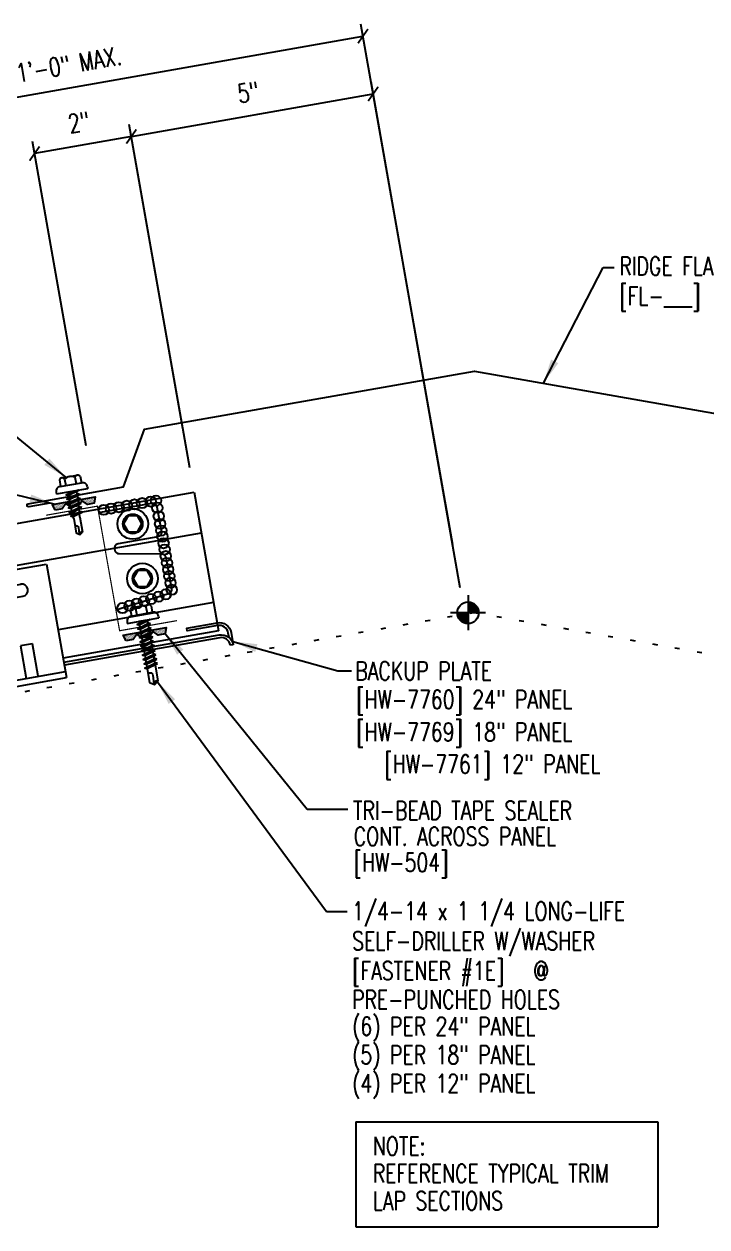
# Model space of a CAD drawing. Extents: x 0.8 to 43.1, y 10.7 to 36.2.
# Drawn here: x 13.99 to 27.89, y 10.69 to 35.18 of the extents above; entities that cross this region are included whole.
import ezdxf
from ezdxf.enums import TextEntityAlignment as Align

# ---------------------------------------------------------------- set-up
doc = ezdxf.new("R2010")
doc.units = 0
doc.header["$LTSCALE"] = 4
doc.header["$MEASUREMENT"] = 0
doc.linetypes.add('ACAD_ISO07W100', pattern=[3, 0, -3])
doc.layers.get('0').update_dxf_attribs({"linetype": 'CONTINUOUS'})
doc.layers.get('DEFPOINTS').update_dxf_attribs({"linetype": 'CONTINUOUS'})
for name, color, linetype in [('CLIP', 5, 'CONTINUOUS'), ('CLO', 3, 'CONTINUOUS'), ('DIM', 2, 'CONTINUOUS'), ('ELEV-MK', 3, 'CONTINUOUS'), ('FASTENER', 9, 'CONTINUOUS'), ('PANEL', 11, 'CONTINUOUS'), ('STLA', 10, 'CONTINUOUS'), ('TAPE', 8, 'CONTINUOUS'), ('TEXT', 2, 'CONTINUOUS'), ('TRIM', 6, 'CONTINUOUS')]:
    doc.layers.add(name, color=color, linetype=linetype)
doc.styles.add('TEXT1', font='ROMANS.shx', dxfattribs={"width": 0.75, "height": 0.375})
doc.dimstyles.new('DETAIL', dxfattribs={"dimscale": 4, "dimtxt": 0.09375, "dimasz": 0.0625, "dimexe": 0.0625, "dimexo": 0.125, "dimgap": 0.0625, "dimtad": 1, "dimdec": 4, "dimzin": 3, "dimdsep": 46, "dimlunit": 4, "dimtxsty": 'TEXT1', "dimblk": 'ARCHTICK', "dimcen": 0.0625, "dimclrd": 7, "dimclre": 7, "dimclrt": 2, "dimadec": 0, "dimazin": 0, "dimtfac": 0.59375, "dimtdec": 4, "dimtmove": 0, "dimatfit": 3, "dimfxl": 0, "dimfrac": 2, "dimtolj": 1, "dimtzin": 3, "dimarcsym": 0})
doc.dimstyles.new('DETAIL$7', dxfattribs={"dimscale": 4, "dimtxt": 0.09375, "dimasz": 0.125, "dimexe": 0.0625, "dimexo": 0.125, "dimgap": 0.0625, "dimtad": 1, "dimdec": 4, "dimzin": 3, "dimdsep": 46, "dimlunit": 4, "dimtxsty": 'TEXT1', "dimblk": 'ARCHTICK', "dimcen": 0.0625, "dimclrd": 7, "dimclre": 7, "dimclrt": 2, "dimadec": 0, "dimazin": 0, "dimtfac": 0.59375, "dimtdec": 4, "dimtmove": 0, "dimatfit": 3, "dimfxl": 0, "dimfrac": 2, "dimtolj": 1, "dimtzin": 3, "dimarcsym": 0})

# ---------------------------------------------------------------- blocks, each defined once
blk = doc.blocks.new('_ArchTick')
at = {"color": 0, "linetype": 'ByBlock', "const_width": 0.15}
blk.add_lwpolyline([(-0.5, -0.5), (0.5, 0.5)], dxfattribs=at)
blk = doc.blocks.new('*D7')
at = {"layer": 'DEFPOINTS', "color": 0}
for p in [(14.204, 32.546), (17.309, 26.452), (15.34, 26.105)]:
    blk.add_point(p, dxfattribs=at)
at = {"layer": 'DIM', "color": 7, "lineweight": -2}
for p, q in [((17.222, 26.944), (16.13, 33.139)), ((16.174, 32.893), (14.204, 32.546)), ((15.253, 26.597), (14.161, 32.792))]:
    blk.add_line(p, q, dxfattribs=at)
at = {"layer": 'DIM', "color": 7, "lineweight": -2, "xscale": 0.25, "yscale": 0.25, "zscale": 0.25}
for p, rotation in [((16.174, 32.893), 9.999999999999886), ((14.204, 32.546), 189.9999999999999)]:
    blk.add_blockref('_ArchTick', p, dxfattribs=dict(at, rotation=rotation))
at = {"layer": 'DIM', "color": 2, "insert": (15.107, 33.185), "char_height": 0.375, "attachment_point": 5, "rotation": 10, "style": 'TEXT1'}
blk.add_mtext('\\A1;2"', dxfattribs=at)
blk = doc.blocks.new('*D5')
at = {"layer": 'DEFPOINTS', "color": 0}
for p in [(20.89, 34.937), (10.574, 24.336), (22.804, 24.086)]:
    blk.add_point(p, dxfattribs=at)
at = {"layer": 'DIM', "color": 7, "lineweight": -2}
for p, q in [((22.717, 24.578), (20.847, 35.183)), ((9.073, 32.853), (20.89, 34.937)), ((10.488, 24.829), (9.029, 33.099))]:
    blk.add_line(p, q, dxfattribs=at)
at = {"layer": 'DIM', "color": 7, "lineweight": -2, "xscale": 0.25, "yscale": 0.25, "zscale": 0.25}
for p, rotation in [((20.89, 34.937), 10), ((9.073, 32.853), 190)]:
    blk.add_blockref('_ArchTick', p, dxfattribs=dict(at, rotation=rotation))
at = {"layer": 'DIM', "color": 2, "insert": (14.899, 34.361), "char_height": 0.375, "attachment_point": 5, "rotation": 10, "style": 'TEXT1'}
blk.add_mtext('\\A1;1\'-0" MAX.', dxfattribs=at)
blk = doc.blocks.new('*D6')
at = {"layer": 'DEFPOINTS', "color": 0}
for p in [(21.098, 33.761), (17.451, 25.651), (22.958, 23.208)]:
    blk.add_point(p, dxfattribs=at)
at = {"layer": 'DIM', "color": 7, "lineweight": -2}
for p, q in [((22.872, 23.7), (21.054, 34.008)), ((16.174, 32.893), (21.098, 33.761)), ((17.364, 26.143), (16.13, 33.139))]:
    blk.add_line(p, q, dxfattribs=at)
at = {"layer": 'DIM', "color": 7, "lineweight": -2, "xscale": 0.25, "yscale": 0.25, "zscale": 0.25}
for p, rotation in [((21.098, 33.761), 10), ((16.174, 32.893), 190)]:
    blk.add_blockref('_ArchTick', p, dxfattribs=dict(at, rotation=rotation))
at = {"layer": 'DIM', "color": 2, "insert": (18.553, 33.793), "char_height": 0.375, "attachment_point": 5, "rotation": 10, "style": 'TEXT1'}
blk.add_mtext('\\A1;5"', dxfattribs=at)
blk = doc.blocks.new('A$C40D92978')
at = {"layer": 'CLO', "const_width": 0.0239}
blk.add_lwpolyline([(2.668, 0.22), (1.499, 0.014), (1.048, 2.551), (0.002, 2.366)], dxfattribs=at)
at = {"layer": 'CLO'}
blk.add_lwpolyline([(1.074, 2.419), (2.155, 2.61, -0.414214), (2.26, 2.537), (2.349, 2.031, -0.414214), (2.276, 1.927), (1.468, 1.784, 0.414214), (1.395, 1.68), (1.399, 1.658, 0.362577), (1.487, 1.584), (2.353, 1.579, -0.362577), (2.441, 1.505), (2.554, 0.869, -0.377256), (2.492, 0.768), (1.424, 0.435)], format="xyb", dxfattribs=at)
blk = doc.blocks.new('*X9')
at = {"color": 0}
for p, q in [((-0.434, 0.135), (-0.434, 0.135)), ((-0.434, 0.123), (-0.434, 0.123)), ((-0.422, 0.141), (-0.422, 0.141)), ((-0.422, 0.129), (-0.422, 0.129)), ((-0.422, 0.117), (-0.422, 0.117)), ((-0.422, 0.105), (-0.422, 0.105)), ((-0.422, 0.094), (-0.422, 0.094)), ((-0.422, 0.082), (-0.422, 0.082)), ((-0.41, 0.135), (-0.41, 0.135)), ((-0.41, 0.123), (-0.41, 0.123)), ((-0.41, 0.111), (-0.41, 0.111)), ((-0.41, 0.1), (-0.41, 0.1)), ((-0.41, 0.088), (-0.41, 0.088)), ((-0.41, 0.076), (-0.41, 0.076)), ((-0.41, 0.064), (-0.41, 0.064)), ((-0.41, 0.053), (-0.41, 0.053)), ((-0.41, 0.041), (-0.41, 0.041)), ((-0.398, 0.141), (-0.398, 0.141)), ((-0.398, 0.129), (-0.398, 0.129)), ((-0.398, 0.117), (-0.398, 0.117)), ((-0.398, 0.105), (-0.398, 0.105)), ((-0.398, 0.094), (-0.398, 0.094)), ((-0.398, 0.082), (-0.398, 0.082)), ((-0.398, 0.07), (-0.398, 0.07)), ((-0.398, 0.059), (-0.398, 0.059)), ((-0.398, 0.047), (-0.398, 0.047)), ((-0.398, 0.035), (-0.398, 0.035)), ((-0.398, 0.023), (-0.398, 0.023)), ((-0.387, 0.135), (-0.387, 0.135)), ((-0.387, 0.123), (-0.387, 0.123)), ((-0.387, 0.111), (-0.387, 0.111)), ((-0.387, 0.1), (-0.387, 0.1)), ((-0.387, 0.088), (-0.387, 0.088)), ((-0.387, 0.076), (-0.387, 0.076)), ((-0.387, 0.064), (-0.387, 0.064)), ((-0.387, 0.053), (-0.387, 0.053)), ((-0.387, 0.041), (-0.387, 0.041)), ((-0.387, 0.029), (-0.387, 0.029)), ((-0.375, 0.141), (-0.375, 0.141)), ((-0.375, 0.129), (-0.375, 0.129)), ((-0.375, 0.117), (-0.375, 0.117)), ((-0.375, 0.105), (-0.375, 0.105)), ((-0.375, 0.094), (-0.375, 0.094)), ((-0.375, 0.082), (-0.375, 0.082)), ((-0.375, 0.07), (-0.375, 0.07)), ((-0.375, 0.059), (-0.375, 0.059)), ((-0.375, 0.047), (-0.375, 0.047)), ((-0.375, 0.035), (-0.375, 0.035)), ((-0.375, 0.023), (-0.375, 0.023)), ((-0.363, 0.135), (-0.363, 0.135)), ((-0.363, 0.123), (-0.363, 0.123)), ((-0.363, 0.111), (-0.363, 0.111)), ((-0.363, 0.1), (-0.363, 0.1)), ((-0.363, 0.088), (-0.363, 0.088)), ((-0.363, 0.076), (-0.363, 0.076)), ((-0.363, 0.064), (-0.363, 0.064)), ((-0.363, 0.053), (-0.363, 0.053)), ((-0.363, 0.041), (-0.363, 0.041)), ((-0.363, 0.029), (-0.363, 0.029)), ((-0.352, 0.141), (-0.352, 0.141)), ((-0.352, 0.129), (-0.352, 0.129)), ((-0.352, 0.117), (-0.352, 0.117)), ((-0.352, 0.105), (-0.352, 0.105)), ((-0.352, 0.094), (-0.352, 0.094)), ((-0.352, 0.082), (-0.352, 0.082)), ((-0.352, 0.07), (-0.352, 0.07)), ((-0.352, 0.059), (-0.352, 0.059)), ((-0.352, 0.047), (-0.352, 0.047)), ((-0.352, 0.035), (-0.352, 0.035)), ((-0.352, 0.023), (-0.352, 0.023)), ((-0.34, 0.135), (-0.34, 0.135)), ((-0.34, 0.123), (-0.34, 0.123)), ((-0.34, 0.111), (-0.34, 0.111)), ((-0.34, 0.1), (-0.34, 0.1)), ((-0.34, 0.088), (-0.34, 0.088)), ((-0.34, 0.076), (-0.34, 0.076)), ((-0.34, 0.064), (-0.34, 0.064)), ((-0.34, 0.053), (-0.34, 0.053)), ((-0.34, 0.041), (-0.34, 0.041)), ((-0.34, 0.029), (-0.34, 0.029)), ((-0.328, 0.141), (-0.328, 0.141)), ((-0.328, 0.129), (-0.328, 0.129)), ((-0.328, 0.117), (-0.328, 0.117)), ((-0.328, 0.105), (-0.328, 0.105)), ((-0.328, 0.094), (-0.328, 0.094)), ((-0.328, 0.082), (-0.328, 0.082)), ((-0.328, 0.07), (-0.328, 0.07)), ((-0.328, 0.059), (-0.328, 0.059)), ((-0.328, 0.047), (-0.328, 0.047)), ((-0.328, 0.035), (-0.328, 0.035)), ((-0.328, 0.023), (-0.328, 0.023)), ((-0.316, 0.135), (-0.316, 0.135)), ((-0.316, 0.123), (-0.316, 0.123)), ((-0.316, 0.111), (-0.316, 0.111)), ((-0.316, 0.1), (-0.316, 0.1)), ((-0.316, 0.088), (-0.316, 0.088)), ((-0.316, 0.076), (-0.316, 0.076)), ((-0.316, 0.064), (-0.316, 0.064)), ((-0.316, 0.053), (-0.316, 0.053)), ((-0.316, 0.041), (-0.316, 0.041)), ((-0.316, 0.029), (-0.316, 0.029)), ((-0.305, 0.141), (-0.305, 0.141)), ((-0.305, 0.129), (-0.305, 0.129)), ((-0.305, 0.117), (-0.305, 0.117)), ((-0.305, 0.105), (-0.305, 0.105)), ((-0.305, 0.094), (-0.305, 0.094)), ((-0.305, 0.082), (-0.305, 0.082)), ((-0.305, 0.07), (-0.305, 0.07)), ((-0.305, 0.059), (-0.305, 0.059)), ((-0.305, 0.047), (-0.305, 0.047)), ((-0.305, 0.035), (-0.305, 0.035)), ((-0.305, 0.023), (-0.305, 0.023)), ((-0.293, 0.135), (-0.293, 0.135)), ((-0.293, 0.123), (-0.293, 0.123)), ((-0.293, 0.111), (-0.293, 0.111)), ((-0.293, 0.1), (-0.293, 0.1)), ((-0.293, 0.088), (-0.293, 0.088)), ((-0.293, 0.076), (-0.293, 0.076)), ((-0.293, 0.064), (-0.293, 0.064)), ((-0.293, 0.053), (-0.293, 0.053)), ((-0.293, 0.041), (-0.293, 0.041)), ((-0.293, 0.029), (-0.293, 0.029)), ((-0.281, 0.141), (-0.281, 0.141)), ((-0.281, 0.129), (-0.281, 0.129)), ((-0.281, 0.117), (-0.281, 0.117)), ((-0.281, 0.105), (-0.281, 0.105)), ((-0.281, 0.094), (-0.281, 0.094)), ((-0.281, 0.082), (-0.281, 0.082)), ((-0.281, 0.07), (-0.281, 0.07)), ((-0.281, 0.059), (-0.281, 0.059)), ((-0.281, 0.047), (-0.281, 0.047)), ((-0.281, 0.035), (-0.281, 0.035)), ((-0.281, 0.023), (-0.281, 0.023)), ((-0.27, 0.135), (-0.27, 0.135)), ((-0.27, 0.123), (-0.27, 0.123)), ((-0.27, 0.111), (-0.27, 0.111)), ((-0.27, 0.1), (-0.27, 0.1)), ((-0.27, 0.088), (-0.27, 0.088)), ((-0.27, 0.076), (-0.27, 0.076)), ((-0.27, 0.064), (-0.27, 0.064)), ((-0.27, 0.053), (-0.27, 0.053)), ((-0.27, 0.041), (-0.27, 0.041)), ((-0.27, 0.029), (-0.27, 0.029)), ((-0.258, 0.141), (-0.258, 0.141)), ((-0.258, 0.129), (-0.258, 0.129)), ((-0.258, 0.117), (-0.258, 0.117)), ((-0.258, 0.105), (-0.258, 0.105)), ((-0.258, 0.094), (-0.258, 0.094)), ((-0.258, 0.082), (-0.258, 0.082)), ((-0.258, 0.07), (-0.258, 0.07)), ((-0.258, 0.059), (-0.258, 0.059)), ((-0.258, 0.047), (-0.258, 0.047)), ((-0.258, 0.035), (-0.258, 0.035)), ((-0.258, 0.023), (-0.258, 0.023)), ((-0.246, 0.135), (-0.246, 0.135)), ((-0.246, 0.123), (-0.246, 0.123)), ((-0.246, 0.111), (-0.246, 0.111)), ((-0.246, 0.1), (-0.246, 0.1)), ((-0.246, 0.088), (-0.246, 0.088)), ((-0.246, 0.076), (-0.246, 0.076)), ((-0.246, 0.064), (-0.246, 0.064)), ((-0.246, 0.053), (-0.246, 0.053)), ((-0.246, 0.041), (-0.246, 0.041)), ((-0.234, 0.141), (-0.234, 0.141)), ((-0.234, 0.129), (-0.234, 0.129)), ((-0.234, 0.117), (-0.234, 0.117)), ((-0.234, 0.105), (-0.234, 0.105)), ((-0.234, 0.094), (-0.234, 0.094)), ((-0.234, 0.082), (-0.234, 0.082)), ((-0.234, 0.07), (-0.234, 0.07)), ((-0.234, 0.059), (-0.234, 0.059)), ((-0.234, 0.047), (-0.234, 0.047)), ((-0.223, 0.135), (-0.223, 0.135)), ((-0.223, 0.123), (-0.223, 0.123)), ((-0.223, 0.111), (-0.223, 0.111)), ((-0.223, 0.1), (-0.223, 0.1)), ((-0.223, 0.088), (-0.223, 0.088)), ((-0.223, 0.076), (-0.223, 0.076)), ((-0.223, 0.064), (-0.223, 0.064)), ((-0.211, 0.141), (-0.211, 0.141)), ((-0.211, 0.129), (-0.211, 0.129)), ((-0.211, 0.117), (-0.211, 0.117)), ((-0.211, 0.105), (-0.211, 0.105)), ((-0.211, 0.094), (-0.211, 0.094)), ((-0.211, 0.082), (-0.211, 0.082)), ((-0.211, 0.07), (-0.211, 0.07)), ((-0.199, 0.135), (-0.199, 0.135)), ((-0.199, 0.123), (-0.199, 0.123)), ((-0.199, 0.111), (-0.199, 0.111)), ((-0.199, 0.1), (-0.199, 0.1)), ((-0.199, 0.088), (-0.199, 0.088)), ((-0.188, 0.141), (-0.188, 0.141)), ((-0.188, 0.129), (-0.188, 0.129)), ((-0.188, 0.117), (-0.188, 0.117)), ((-0.188, 0.105), (-0.188, 0.105)), ((-0.188, 0.094), (-0.188, 0.094)), ((-0.176, 0.135), (-0.176, 0.135)), ((-0.176, 0.123), (-0.176, 0.123)), ((-0.176, 0.111), (-0.176, 0.111)), ((-0.164, 0.141), (-0.164, 0.141)), ((-0.164, 0.129), (-0.164, 0.129)), ((-0.164, 0.117), (-0.164, 0.117)), ((-0.164, 0.105), (-0.164, 0.105)), ((-0.152, 0.135), (-0.152, 0.135)), ((-0.152, 0.123), (-0.152, 0.123)), ((-0.152, 0.111), (-0.152, 0.111)), ((-0.152, 0.1), (-0.152, 0.1)), ((-0.141, 0.141), (-0.141, 0.141)), ((-0.141, 0.129), (-0.141, 0.129)), ((-0.141, 0.117), (-0.141, 0.117)), ((-0.141, 0.105), (-0.141, 0.105)), ((-0.141, 0.094), (-0.141, 0.094)), ((-0.141, 0.082), (-0.141, 0.082)), ((-0.129, 0.135), (-0.129, 0.135)), ((-0.129, 0.123), (-0.129, 0.123)), ((-0.129, 0.111), (-0.129, 0.111)), ((-0.129, 0.1), (-0.129, 0.1)), ((-0.129, 0.088), (-0.129, 0.088)), ((-0.129, 0.076), (-0.129, 0.076)), ((-0.117, 0.141), (-0.117, 0.141)), ((-0.117, 0.129), (-0.117, 0.129)), ((-0.117, 0.117), (-0.117, 0.117)), ((-0.117, 0.105), (-0.117, 0.105)), ((-0.117, 0.094), (-0.117, 0.094)), ((-0.117, 0.082), (-0.117, 0.082)), ((-0.117, 0.07), (-0.117, 0.07)), ((-0.117, 0.059), (-0.117, 0.059)), ((-0.105, 0.135), (-0.105, 0.135)), ((-0.105, 0.123), (-0.105, 0.123)), ((-0.105, 0.111), (-0.105, 0.111)), ((-0.105, 0.1), (-0.105, 0.1)), ((-0.105, 0.088), (-0.105, 0.088)), ((-0.105, 0.076), (-0.105, 0.076)), ((-0.105, 0.064), (-0.105, 0.064)), ((-0.105, 0.053), (-0.105, 0.053)), ((-0.094, 0.141), (-0.094, 0.141)), ((-0.094, 0.129), (-0.094, 0.129)), ((-0.094, 0.117), (-0.094, 0.117)), ((-0.094, 0.105), (-0.094, 0.105)), ((-0.094, 0.094), (-0.094, 0.094)), ((-0.094, 0.082), (-0.094, 0.082)), ((-0.094, 0.07), (-0.094, 0.07)), ((-0.094, 0.059), (-0.094, 0.059)), ((-0.094, 0.047), (-0.094, 0.047)), ((-0.094, 0.035), (-0.094, 0.035)), ((-0.082, 0.135), (-0.082, 0.135)), ((-0.082, 0.123), (-0.082, 0.123)), ((-0.082, 0.111), (-0.082, 0.111)), ((-0.082, 0.1), (-0.082, 0.1)), ((-0.082, 0.088), (-0.082, 0.088)), ((-0.082, 0.076), (-0.082, 0.076)), ((-0.082, 0.064), (-0.082, 0.064)), ((-0.082, 0.053), (-0.082, 0.053)), ((-0.082, 0.041), (-0.082, 0.041)), ((-0.082, 0.029), (-0.082, 0.029)), ((-0.07, 0.141), (-0.07, 0.141)), ((-0.07, 0.129), (-0.07, 0.129)), ((-0.07, 0.117), (-0.07, 0.117)), ((-0.07, 0.105), (-0.07, 0.105)), ((-0.07, 0.094), (-0.07, 0.094)), ((-0.07, 0.082), (-0.07, 0.082)), ((-0.07, 0.07), (-0.07, 0.07)), ((-0.07, 0.059), (-0.07, 0.059)), ((-0.07, 0.047), (-0.07, 0.047)), ((-0.07, 0.035), (-0.07, 0.035)), ((-0.07, 0.023), (-0.07, 0.023)), ((-0.059, 0.135), (-0.059, 0.135)), ((-0.059, 0.123), (-0.059, 0.123)), ((-0.059, 0.111), (-0.059, 0.111)), ((-0.059, 0.1), (-0.059, 0.1)), ((-0.059, 0.088), (-0.059, 0.088)), ((-0.059, 0.076), (-0.059, 0.076)), ((-0.059, 0.064), (-0.059, 0.064)), ((-0.059, 0.053), (-0.059, 0.053)), ((-0.059, 0.041), (-0.059, 0.041)), ((-0.059, 0.029), (-0.059, 0.029)), ((-0.047, 0.141), (-0.047, 0.141)), ((-0.047, 0.129), (-0.047, 0.129)), ((-0.047, 0.117), (-0.047, 0.117)), ((-0.047, 0.105), (-0.047, 0.105)), ((-0.047, 0.094), (-0.047, 0.094)), ((-0.047, 0.082), (-0.047, 0.082)), ((-0.047, 0.07), (-0.047, 0.07)), ((-0.047, 0.059), (-0.047, 0.059)), ((-0.047, 0.047), (-0.047, 0.047)), ((-0.047, 0.035), (-0.047, 0.035)), ((-0.047, 0.023), (-0.047, 0.023)), ((-0.035, 0.135), (-0.035, 0.135)), ((-0.035, 0.123), (-0.035, 0.123)), ((-0.035, 0.111), (-0.035, 0.111)), ((-0.035, 0.1), (-0.035, 0.1)), ((-0.035, 0.088), (-0.035, 0.088)), ((-0.035, 0.076), (-0.035, 0.076)), ((-0.035, 0.064), (-0.035, 0.064)), ((-0.035, 0.053), (-0.035, 0.053)), ((-0.035, 0.041), (-0.035, 0.041)), ((-0.035, 0.029), (-0.035, 0.029)), ((-0.023, 0.141), (-0.023, 0.141)), ((-0.023, 0.129), (-0.023, 0.129)), ((-0.023, 0.117), (-0.023, 0.117)), ((-0.023, 0.105), (-0.023, 0.105)), ((-0.023, 0.094), (-0.023, 0.094)), ((-0.023, 0.082), (-0.023, 0.082)), ((-0.023, 0.07), (-0.023, 0.07)), ((-0.023, 0.059), (-0.023, 0.059)), ((-0.023, 0.047), (-0.023, 0.047)), ((-0.023, 0.035), (-0.023, 0.035)), ((-0.023, 0.023), (-0.023, 0.023)), ((-0.012, 0.135), (-0.012, 0.135)), ((-0.012, 0.123), (-0.012, 0.123)), ((-0.012, 0.111), (-0.012, 0.111)), ((-0.012, 0.1), (-0.012, 0.1)), ((-0.012, 0.088), (-0.012, 0.088)), ((-0.012, 0.076), (-0.012, 0.076)), ((-0.012, 0.064), (-0.012, 0.064)), ((-0.012, 0.053), (-0.012, 0.053)), ((-0.012, 0.041), (-0.012, 0.041)), ((-0.012, 0.029), (-0.012, 0.029)), ((0, 0.141), (0, 0.141)), ((0, 0.129), (0, 0.129)), ((0, 0.117), (0, 0.117)), ((0, 0.105), (0, 0.105)), ((0, 0.094), (0, 0.094)), ((0, 0.082), (0, 0.082)), ((0, 0.07), (0, 0.07)), ((0, 0.059), (0, 0.059)), ((0, 0.047), (0, 0.047)), ((0, 0.035), (0, 0.035)), ((0, 0.023), (0, 0.023)), ((0.012, 0.135), (0.012, 0.135)), ((0.012, 0.123), (0.012, 0.123)), ((0.012, 0.111), (0.012, 0.111)), ((0.012, 0.1), (0.012, 0.1)), ((0.012, 0.088), (0.012, 0.088)), ((0.012, 0.076), (0.012, 0.076)), ((0.012, 0.064), (0.012, 0.064)), ((0.012, 0.053), (0.012, 0.053)), ((0.012, 0.041), (0.012, 0.041)), ((0.012, 0.029), (0.012, 0.029)), ((0.023, 0.141), (0.023, 0.141)), ((0.023, 0.129), (0.023, 0.129)), ((0.023, 0.117), (0.023, 0.117)), ((0.023, 0.105), (0.023, 0.105)), ((0.023, 0.094), (0.023, 0.094)), ((0.023, 0.082), (0.023, 0.082)), ((0.023, 0.07), (0.023, 0.07)), ((0.023, 0.059), (0.023, 0.059)), ((0.023, 0.047), (0.023, 0.047)), ((0.023, 0.035), (0.023, 0.035)), ((0.023, 0.023), (0.023, 0.023)), ((0.035, 0.135), (0.035, 0.135)), ((0.035, 0.123), (0.035, 0.123)), ((0.035, 0.111), (0.035, 0.111)), ((0.035, 0.1), (0.035, 0.1)), ((0.035, 0.088), (0.035, 0.088)), ((0.035, 0.076), (0.035, 0.076)), ((0.035, 0.064), (0.035, 0.064)), ((0.035, 0.053), (0.035, 0.053)), ((0.035, 0.041), (0.035, 0.041)), ((0.035, 0.029), (0.035, 0.029)), ((0.047, 0.141), (0.047, 0.141)), ((0.047, 0.129), (0.047, 0.129)), ((0.047, 0.117), (0.047, 0.117)), ((0.047, 0.105), (0.047, 0.105)), ((0.047, 0.094), (0.047, 0.094)), ((0.047, 0.082), (0.047, 0.082)), ((0.047, 0.07), (0.047, 0.07)), ((0.047, 0.059), (0.047, 0.059)), ((0.047, 0.047), (0.047, 0.047)), ((0.047, 0.035), (0.047, 0.035)), ((0.047, 0.023), (0.047, 0.023)), ((0.059, 0.135), (0.059, 0.135)), ((0.059, 0.123), (0.059, 0.123)), ((0.059, 0.111), (0.059, 0.111)), ((0.059, 0.1), (0.059, 0.1)), ((0.059, 0.088), (0.059, 0.088)), ((0.059, 0.076), (0.059, 0.076)), ((0.059, 0.064), (0.059, 0.064)), ((0.059, 0.053), (0.059, 0.053)), ((0.059, 0.041), (0.059, 0.041)), ((0.059, 0.029), (0.059, 0.029)), ((0.07, 0.141), (0.07, 0.141)), ((0.07, 0.129), (0.07, 0.129)), ((0.07, 0.117), (0.07, 0.117)), ((0.07, 0.105), (0.07, 0.105)), ((0.07, 0.094), (0.07, 0.094)), ((0.07, 0.082), (0.07, 0.082)), ((0.07, 0.07), (0.07, 0.07)), ((0.07, 0.059), (0.07, 0.059)), ((0.07, 0.047), (0.07, 0.047)), ((0.07, 0.035), (0.07, 0.035)), ((0.07, 0.023), (0.07, 0.023)), ((0.082, 0.135), (0.082, 0.135)), ((0.082, 0.123), (0.082, 0.123)), ((0.082, 0.111), (0.082, 0.111)), ((0.082, 0.1), (0.082, 0.1)), ((0.082, 0.088), (0.082, 0.088)), ((0.082, 0.076), (0.082, 0.076)), ((0.082, 0.064), (0.082, 0.064)), ((0.082, 0.053), (0.082, 0.053)), ((0.082, 0.041), (0.082, 0.041)), ((0.082, 0.029), (0.082, 0.029)), ((0.094, 0.141), (0.094, 0.141)), ((0.094, 0.129), (0.094, 0.129)), ((0.094, 0.117), (0.094, 0.117)), ((0.094, 0.105), (0.094, 0.105)), ((0.094, 0.094), (0.094, 0.094)), ((0.094, 0.082), (0.094, 0.082)), ((0.094, 0.07), (0.094, 0.07)), ((0.094, 0.059), (0.094, 0.059)), ((0.094, 0.047), (0.094, 0.047)), ((0.094, 0.035), (0.094, 0.035)), ((0.105, 0.135), (0.105, 0.135)), ((0.105, 0.123), (0.105, 0.123)), ((0.105, 0.111), (0.105, 0.111)), ((0.105, 0.1), (0.105, 0.1)), ((0.105, 0.088), (0.105, 0.088)), ((0.105, 0.076), (0.105, 0.076)), ((0.105, 0.064), (0.105, 0.064)), ((0.105, 0.053), (0.105, 0.053)), ((0.117, 0.141), (0.117, 0.141)), ((0.117, 0.129), (0.117, 0.129)), ((0.117, 0.117), (0.117, 0.117)), ((0.117, 0.105), (0.117, 0.105)), ((0.117, 0.094), (0.117, 0.094)), ((0.117, 0.082), (0.117, 0.082)), ((0.117, 0.07), (0.117, 0.07)), ((0.117, 0.059), (0.117, 0.059)), ((0.129, 0.135), (0.129, 0.135)), ((0.129, 0.123), (0.129, 0.123)), ((0.129, 0.111), (0.129, 0.111)), ((0.129, 0.1), (0.129, 0.1)), ((0.129, 0.088), (0.129, 0.088)), ((0.129, 0.076), (0.129, 0.076)), ((0.141, 0.141), (0.141, 0.141)), ((0.141, 0.129), (0.141, 0.129)), ((0.141, 0.117), (0.141, 0.117)), ((0.141, 0.105), (0.141, 0.105)), ((0.141, 0.094), (0.141, 0.094)), ((0.141, 0.082), (0.141, 0.082)), ((0.152, 0.135), (0.152, 0.135)), ((0.152, 0.123), (0.152, 0.123)), ((0.152, 0.111), (0.152, 0.111)), ((0.152, 0.1), (0.152, 0.1)), ((0.164, 0.141), (0.164, 0.141)), ((0.164, 0.129), (0.164, 0.129)), ((0.164, 0.117), (0.164, 0.117)), ((0.164, 0.105), (0.164, 0.105)), ((0.176, 0.135), (0.176, 0.135)), ((0.176, 0.123), (0.176, 0.123)), ((0.176, 0.111), (0.176, 0.111)), ((0.188, 0.141), (0.188, 0.141)), ((0.188, 0.129), (0.188, 0.129)), ((0.188, 0.117), (0.188, 0.117)), ((0.188, 0.105), (0.188, 0.105)), ((0.188, 0.094), (0.188, 0.094)), ((0.199, 0.135), (0.199, 0.135)), ((0.199, 0.123), (0.199, 0.123)), ((0.199, 0.111), (0.199, 0.111)), ((0.199, 0.1), (0.199, 0.1)), ((0.199, 0.088), (0.199, 0.088)), ((0.211, 0.141), (0.211, 0.141)), ((0.211, 0.129), (0.211, 0.129)), ((0.211, 0.117), (0.211, 0.117)), ((0.211, 0.105), (0.211, 0.105)), ((0.211, 0.094), (0.211, 0.094)), ((0.211, 0.082), (0.211, 0.082)), ((0.211, 0.07), (0.211, 0.07)), ((0.223, 0.135), (0.223, 0.135)), ((0.223, 0.123), (0.223, 0.123)), ((0.223, 0.111), (0.223, 0.111)), ((0.223, 0.1), (0.223, 0.1)), ((0.223, 0.088), (0.223, 0.088)), ((0.223, 0.076), (0.223, 0.076)), ((0.223, 0.064), (0.223, 0.064)), ((0.234, 0.141), (0.234, 0.141)), ((0.234, 0.129), (0.234, 0.129)), ((0.234, 0.117), (0.234, 0.117)), ((0.234, 0.105), (0.234, 0.105)), ((0.234, 0.094), (0.234, 0.094)), ((0.234, 0.082), (0.234, 0.082)), ((0.234, 0.07), (0.234, 0.07)), ((0.234, 0.059), (0.234, 0.059)), ((0.234, 0.047), (0.234, 0.047)), ((0.246, 0.135), (0.246, 0.135)), ((0.246, 0.123), (0.246, 0.123)), ((0.246, 0.111), (0.246, 0.111)), ((0.246, 0.1), (0.246, 0.1)), ((0.246, 0.088), (0.246, 0.088)), ((0.246, 0.076), (0.246, 0.076)), ((0.246, 0.064), (0.246, 0.064)), ((0.246, 0.053), (0.246, 0.053)), ((0.246, 0.041), (0.246, 0.041)), ((0.258, 0.141), (0.258, 0.141)), ((0.258, 0.129), (0.258, 0.129)), ((0.258, 0.117), (0.258, 0.117)), ((0.258, 0.105), (0.258, 0.105)), ((0.258, 0.094), (0.258, 0.094)), ((0.258, 0.082), (0.258, 0.082)), ((0.258, 0.07), (0.258, 0.07)), ((0.258, 0.059), (0.258, 0.059)), ((0.258, 0.047), (0.258, 0.047)), ((0.258, 0.035), (0.258, 0.035)), ((0.258, 0.023), (0.258, 0.023)), ((0.27, 0.135), (0.27, 0.135)), ((0.27, 0.123), (0.27, 0.123)), ((0.27, 0.111), (0.27, 0.111)), ((0.27, 0.1), (0.27, 0.1)), ((0.27, 0.088), (0.27, 0.088)), ((0.27, 0.076), (0.27, 0.076)), ((0.27, 0.064), (0.27, 0.064)), ((0.27, 0.053), (0.27, 0.053)), ((0.27, 0.041), (0.27, 0.041)), ((0.27, 0.029), (0.27, 0.029)), ((0.281, 0.141), (0.281, 0.141)), ((0.281, 0.129), (0.281, 0.129)), ((0.281, 0.117), (0.281, 0.117)), ((0.281, 0.105), (0.281, 0.105)), ((0.281, 0.094), (0.281, 0.094)), ((0.281, 0.082), (0.281, 0.082)), ((0.281, 0.07), (0.281, 0.07)), ((0.281, 0.059), (0.281, 0.059)), ((0.281, 0.047), (0.281, 0.047)), ((0.281, 0.035), (0.281, 0.035)), ((0.281, 0.023), (0.281, 0.023)), ((0.293, 0.135), (0.293, 0.135)), ((0.293, 0.123), (0.293, 0.123)), ((0.293, 0.111), (0.293, 0.111)), ((0.293, 0.1), (0.293, 0.1)), ((0.293, 0.088), (0.293, 0.088)), ((0.293, 0.076), (0.293, 0.076)), ((0.293, 0.064), (0.293, 0.064)), ((0.293, 0.053), (0.293, 0.053)), ((0.293, 0.041), (0.293, 0.041)), ((0.293, 0.029), (0.293, 0.029)), ((0.305, 0.141), (0.305, 0.141)), ((0.305, 0.129), (0.305, 0.129)), ((0.305, 0.117), (0.305, 0.117)), ((0.305, 0.105), (0.305, 0.105)), ((0.305, 0.094), (0.305, 0.094)), ((0.305, 0.082), (0.305, 0.082)), ((0.305, 0.07), (0.305, 0.07)), ((0.305, 0.059), (0.305, 0.059)), ((0.305, 0.047), (0.305, 0.047)), ((0.305, 0.035), (0.305, 0.035)), ((0.305, 0.023), (0.305, 0.023)), ((0.316, 0.135), (0.316, 0.135)), ((0.316, 0.123), (0.316, 0.123)), ((0.316, 0.111), (0.316, 0.111)), ((0.316, 0.1), (0.316, 0.1)), ((0.316, 0.088), (0.316, 0.088)), ((0.316, 0.076), (0.316, 0.076)), ((0.316, 0.064), (0.316, 0.064)), ((0.316, 0.053), (0.316, 0.053)), ((0.316, 0.041), (0.316, 0.041)), ((0.316, 0.029), (0.316, 0.029)), ((0.328, 0.141), (0.328, 0.141)), ((0.328, 0.129), (0.328, 0.129)), ((0.328, 0.117), (0.328, 0.117)), ((0.328, 0.105), (0.328, 0.105)), ((0.328, 0.094), (0.328, 0.094)), ((0.328, 0.082), (0.328, 0.082)), ((0.328, 0.07), (0.328, 0.07)), ((0.328, 0.059), (0.328, 0.059)), ((0.328, 0.047), (0.328, 0.047)), ((0.328, 0.035), (0.328, 0.035)), ((0.328, 0.023), (0.328, 0.023)), ((0.34, 0.135), (0.34, 0.135)), ((0.34, 0.123), (0.34, 0.123)), ((0.34, 0.111), (0.34, 0.111)), ((0.34, 0.1), (0.34, 0.1)), ((0.34, 0.088), (0.34, 0.088)), ((0.34, 0.076), (0.34, 0.076)), ((0.34, 0.064), (0.34, 0.064)), ((0.34, 0.053), (0.34, 0.053)), ((0.34, 0.041), (0.34, 0.041)), ((0.34, 0.029), (0.34, 0.029)), ((0.352, 0.141), (0.352, 0.141)), ((0.352, 0.129), (0.352, 0.129)), ((0.352, 0.117), (0.352, 0.117)), ((0.352, 0.105), (0.352, 0.105)), ((0.352, 0.094), (0.352, 0.094)), ((0.352, 0.082), (0.352, 0.082)), ((0.352, 0.07), (0.352, 0.07)), ((0.352, 0.059), (0.352, 0.059)), ((0.352, 0.047), (0.352, 0.047)), ((0.352, 0.035), (0.352, 0.035)), ((0.352, 0.023), (0.352, 0.023)), ((0.363, 0.135), (0.363, 0.135)), ((0.363, 0.123), (0.363, 0.123)), ((0.363, 0.111), (0.363, 0.111)), ((0.363, 0.1), (0.363, 0.1)), ((0.363, 0.088), (0.363, 0.088)), ((0.363, 0.076), (0.363, 0.076)), ((0.363, 0.064), (0.363, 0.064)), ((0.363, 0.053), (0.363, 0.053)), ((0.363, 0.041), (0.363, 0.041)), ((0.363, 0.029), (0.363, 0.029)), ((0.375, 0.141), (0.375, 0.141)), ((0.375, 0.129), (0.375, 0.129)), ((0.375, 0.117), (0.375, 0.117)), ((0.375, 0.105), (0.375, 0.105)), ((0.375, 0.094), (0.375, 0.094)), ((0.375, 0.082), (0.375, 0.082)), ((0.375, 0.07), (0.375, 0.07)), ((0.375, 0.059), (0.375, 0.059)), ((0.375, 0.047), (0.375, 0.047)), ((0.375, 0.035), (0.375, 0.035)), ((0.375, 0.023), (0.375, 0.023)), ((0.387, 0.135), (0.387, 0.135)), ((0.387, 0.123), (0.387, 0.123)), ((0.387, 0.111), (0.387, 0.111)), ((0.387, 0.1), (0.387, 0.1)), ((0.387, 0.088), (0.387, 0.088)), ((0.387, 0.076), (0.387, 0.076)), ((0.387, 0.064), (0.387, 0.064)), ((0.387, 0.053), (0.387, 0.053)), ((0.387, 0.041), (0.387, 0.041)), ((0.387, 0.029), (0.387, 0.029)), ((0.398, 0.141), (0.398, 0.141)), ((0.398, 0.129), (0.398, 0.129)), ((0.398, 0.117), (0.398, 0.117)), ((0.398, 0.105), (0.398, 0.105)), ((0.398, 0.094), (0.398, 0.094)), ((0.398, 0.082), (0.398, 0.082)), ((0.398, 0.07), (0.398, 0.07)), ((0.398, 0.059), (0.398, 0.059)), ((0.398, 0.047), (0.398, 0.047)), ((0.398, 0.035), (0.398, 0.035)), ((0.398, 0.023), (0.398, 0.023)), ((0.41, 0.135), (0.41, 0.135)), ((0.41, 0.123), (0.41, 0.123)), ((0.41, 0.111), (0.41, 0.111)), ((0.41, 0.1), (0.41, 0.1)), ((0.41, 0.088), (0.41, 0.088)), ((0.41, 0.076), (0.41, 0.076)), ((0.41, 0.064), (0.41, 0.064)), ((0.41, 0.053), (0.41, 0.053)), ((0.41, 0.041), (0.41, 0.041)), ((0.422, 0.141), (0.422, 0.141)), ((0.422, 0.129), (0.422, 0.129)), ((0.422, 0.117), (0.422, 0.117)), ((0.422, 0.105), (0.422, 0.105)), ((0.422, 0.094), (0.422, 0.094)), ((0.422, 0.082), (0.422, 0.082)), ((0.434, 0.135), (0.434, 0.135)), ((0.434, 0.123), (0.434, 0.123))]:
    blk.add_line(p, q, dxfattribs=at)
blk = doc.blocks.new('MB_DBTAP')
at = {"layer": 'TAPE', "color": 9}
blk.add_lwpolyline([(-0.403, 0.018), (-0.442, 0.141), (0.442, 0.141), (0.403, 0.018), (0.26, 0.018), (0.17, 0.109), (0.079, 0.018), (0, 0.018), (-0.079, 0.018), (-0.17, 0.109), (-0.26, 0.018)], close=True, dxfattribs=at)
at = {"layer": 'TAPE', "color": 251}
blk.add_blockref('*X9', (0, 0), dxfattribs=at)
blk = doc.blocks.new('FZ7')
at = {"layer": 'FASTENER'}
for p, q in [((-0.215, 0.305), (-0.215, 0.171)), ((-0.161, 0.337), (0.161, 0.337)), ((-0.107, 0.305), (-0.107, 0.171)), ((0.107, 0.305), (0.107, 0.171)), ((0.215, 0.305), (0.215, 0.171)), ((-0.324, 0.071), (-0.324, 0.037)), ((-0.324, 0.037), (0.324, 0.037)), ((-0.224, 0.171), (0.215, 0.171)), ((-0.139, -0.016), (0.046, 0.037)), ((-0.104, -0.036), (0.139, 0.033)), ((-0.086, 0.037), (-0.086, -0.001)), ((-0.086, 0.037), (0.086, 0.037)), ((0.086, 0.037), (0.133, 0.037)), ((0.086, 0.018), (0.086, -0.042)), ((0.139, 0.033), (0.133, 0.037)), ((0.324, 0.071), (0.324, 0.037)), ((-0.104, -0.036), (-0.139, -0.016)), ((-0.139, -0.107), (0.104, -0.038)), ((-0.104, -0.127), (-0.139, -0.107)), ((-0.139, -0.198), (0.104, -0.128)), ((-0.104, -0.218), (-0.139, -0.198)), ((-0.139, -0.289), (0.104, -0.219)), ((-0.104, -0.127), (0.139, -0.058)), ((-0.104, -0.218), (0.139, -0.149)), ((-0.104, -0.309), (0.139, -0.239)), ((-0.086, -0.031), (-0.086, -0.092)), ((-0.086, -0.122), (-0.086, -0.183)), ((-0.086, -0.213), (-0.086, -0.274)), ((0.086, -0.073), (0.086, -0.133)), ((0.086, -0.164), (0.086, -0.224)), ((0.139, -0.058), (0.104, -0.038)), ((0.139, -0.149), (0.104, -0.128)), ((0.139, -0.239), (0.104, -0.219)), ((-0.104, -0.309), (-0.139, -0.289)), ((-0.139, -0.38), (0.104, -0.31)), ((-0.104, -0.4), (-0.139, -0.38)), ((-0.139, -0.47), (0.104, -0.401)), ((-0.104, -0.491), (-0.139, -0.47)), ((-0.104, -0.4), (0.139, -0.33)), ((-0.104, -0.491), (0.139, -0.421)), ((-0.086, -0.304), (-0.086, -0.364)), ((-0.086, -0.395), (-0.086, -0.455)), ((-0.086, -0.486), (-0.086, -0.546)), ((0.086, -0.255), (0.086, -0.315)), ((0.086, -0.345), (0.086, -0.406)), ((0.086, -0.436), (0.086, -0.497)), ((0.139, -0.33), (0.104, -0.31)), ((0.139, -0.421), (0.104, -0.401)), ((-0.139, -0.561), (0.104, -0.492)), ((-0.104, -0.581), (-0.139, -0.561)), ((-0.139, -0.652), (0.104, -0.583)), ((-0.104, -0.672), (-0.139, -0.652)), ((-0.139, -0.743), (0.104, -0.674)), ((-0.104, -0.581), (0.139, -0.512)), ((-0.104, -0.672), (0.139, -0.603)), ((-0.104, -0.763), (0.139, -0.694)), ((-0.086, -0.577), (-0.086, -0.637)), ((-0.086, -0.667), (-0.086, -0.728)), ((0.086, -0.527), (0.086, -0.588)), ((0.086, -0.618), (0.086, -0.679)), ((0.086, -0.709), (0.086, -0.77)), ((0.139, -0.512), (0.104, -0.492)), ((0.139, -0.603), (0.104, -0.583)), ((0.139, -0.694), (0.104, -0.674)), ((-0.104, -0.763), (-0.139, -0.743)), ((-0.139, -0.834), (0.104, -0.765)), ((-0.104, -0.854), (-0.139, -0.834)), ((-0.139, -0.925), (0.104, -0.856)), ((-0.104, -0.945), (-0.139, -0.925)), ((-0.104, -0.854), (0.139, -0.785)), ((-0.104, -0.945), (0.139, -0.876)), ((-0.086, -0.758), (-0.086, -0.819)), ((-0.086, -0.849), (-0.086, -0.91)), ((-0.086, -0.94), (-0.086, -1.232)), ((0.086, -0.8), (0.086, -0.861)), ((0.086, -0.891), (0.086, -1.232)), ((0.139, -0.785), (0.104, -0.765)), ((0.139, -0.876), (0.104, -0.856)), ((-0.002, -1.277), (0.014, -1.091)), ((0, -1.293), (-0.086, -1.232)), ((0, -1.293), (0.086, -1.232))]:
    blk.add_line(p, q, dxfattribs=at)
for centre, radius, start, end in [((-0.161, 0.274), 0.0628, 29.8754, 150.1246), ((0, 0.141), 0.196, 56.9974, 123.0026), ((0.161, 0.274), 0.0628, 29.8754, 150.1246), ((-0.224, 0.071), 0.1, 90, 180), ((0.224, 0.071), 0.1, 0, 90), ((-0.046, -1.102), 0.0615, 11.1445, 130.906), ((0.054, -1.278), 0.0563, 55.4585, 194.8454)]:
    blk.add_arc(centre, radius, start, end, dxfattribs=at)
blk = doc.blocks.new('A$C53A16981')
at = {"layer": 'FASTENER', "rotation": 9.999999999999451}
blk.add_blockref('FZ7', (0.332, 1.273), dxfattribs=at)
blk = doc.blocks.new('MB_38W')
blk.add_lwpolyline([(-0.094, 0.162), (-0.188, 0), (-0.094, -0.162), (0.094, -0.162), (0.188, 0), (0.094, 0.162)], close=True)
for radius in [0.312, 0.199]:
    blk.add_circle((0, 0), radius)
blk = doc.blocks.new('MB_DW4')
at = {"layer": 'FASTENER'}
for p, q in [((-0.217, 0.305), (-0.217, 0.171)), ((-0.163, 0.337), (0.159, 0.337)), ((-0.108, 0.305), (-0.108, 0.171)), ((0.105, 0.305), (0.105, 0.171)), ((0.214, 0.305), (0.214, 0.171)), ((-0.326, 0.071), (-0.326, 0.037)), ((-0.326, 0.037), (0.322, 0.037)), ((-0.226, 0.171), (0.214, 0.171)), ((-0.141, -0.014), (0.037, 0.037)), ((-0.105, -0.034), (0.137, 0.035)), ((-0.088, 0.037), (-0.088, 0.001)), ((-0.088, 0.037), (0.085, 0.037)), ((0.085, 0.037), (0.134, 0.037)), ((0.085, 0.02), (0.085, -0.041)), ((0.137, 0.035), (0.134, 0.037)), ((0.322, 0.071), (0.322, 0.037)), ((-0.105, -0.034), (-0.141, -0.014)), ((-0.141, -0.105), (0.102, -0.036)), ((-0.105, -0.125), (-0.141, -0.105)), ((-0.141, -0.196), (0.102, -0.127)), ((-0.105, -0.216), (-0.141, -0.196)), ((-0.141, -0.287), (0.102, -0.217)), ((-0.105, -0.125), (0.137, -0.056)), ((-0.105, -0.216), (0.137, -0.147)), ((-0.105, -0.307), (0.137, -0.238)), ((-0.088, -0.029), (-0.088, -0.09)), ((-0.088, -0.12), (-0.088, -0.181)), ((-0.084, -0.27), (-0.088, -0.211)), ((0.084, -0.223), (0.085, -0.211)), ((0.085, -0.071), (0.085, -0.131)), ((0.085, -0.162), (0.085, -0.211)), ((0.137, -0.056), (0.102, -0.036)), ((0.137, -0.147), (0.102, -0.127)), ((0.137, -0.238), (0.102, -0.217)), ((-0.105, -0.307), (-0.141, -0.287)), ((-0.141, -0.378), (0.102, -0.308)), ((-0.105, -0.398), (-0.141, -0.378)), ((-0.122, -0.463), (0.089, -0.403)), ((-0.086, -0.483), (-0.122, -0.463)), ((-0.105, -0.398), (0.137, -0.328)), ((-0.086, -0.483), (0.124, -0.423)), ((-0.078, -0.36), (-0.082, -0.3)), ((-0.071, -0.449), (-0.075, -0.389)), ((-0.066, -0.516), (-0.069, -0.478)), ((0.063, -0.515), (0.068, -0.439)), ((0.071, -0.408), (0.075, -0.346)), ((0.077, -0.315), (0.082, -0.253)), ((0.124, -0.423), (0.089, -0.403)), ((0.137, -0.328), (0.102, -0.308)), ((-0.066, -0.516), (-0.066, -0.82)), ((-0.003, -0.854), (0.009, -0.714)), ((0.063, -0.516), (0.063, -0.82)), ((-0.002, -0.866), (-0.066, -0.82)), ((-0.002, -0.866), (0.063, -0.82))]:
    blk.add_line(p, q, dxfattribs=at)
for centre, radius, start, end in [((-0.163, 0.274), 0.0628, 29.8754, 150.1246), ((-0.002, 0.141), 0.196, 56.9974, 123.0026), ((0.159, 0.274), 0.0628, 29.8754, 150.1246), ((-0.226, 0.071), 0.1, 90, 180), ((0.222, 0.071), 0.1, 0, 90), ((-0.036, -0.723), 0.0461, 11.1445, 130.906), ((0.073, -0.516), 0.01, 175.9484, 180), ((0.039, -0.855), 0.0422, 55.4585, 194.8454)]:
    blk.add_arc(centre, radius, start, end, dxfattribs=at)
blk = doc.blocks.new('A$C53AF356D')
at = {"layer": 'CLIP'}
for p, q in [((-1.682, 1.657), (0.471, 2.036)), ((0.471, 2.036), (0.843, -0.076)), ((-1.31, -0.455), (-1.682, 1.657)), ((0.631, 1.131), (1.812, 1.339)), ((1.812, 1.339), (2.22, -0.974)), ((-2.619, 0.558), (-1.523, 0.751)), ((0.685, 0.823), (1.293, 0.93)), ((-2.211, -1.755), (-2.619, 0.558)), ((0.728, 0.577), (1.337, 0.684)), ((-2.068, 0.338), (-1.468, 0.443)), ((-2.025, 0.091), (-1.425, 0.197)), ((-1.31, -0.455), (0.843, -0.076)), ((1.526, -0.285), (1.28, -0.329)), ((1.28, -0.329), (1.397, -0.992)), ((1.643, -0.948), (1.526, -0.285)), ((-2.233, -1.632), (2.199, -0.85)), ((-2.211, -1.755), (2.22, -0.974)), ((-1.551, -0.828), (-1.797, -0.871)), ((-1.797, -0.871), (-1.681, -1.534)), ((-1.551, -0.828), (-1.434, -1.491)), ((-1.434, -1.491), (-1.551, -0.828))]:
    blk.add_line(p, q, dxfattribs=at)
for centre in [(0.107, 0.584), (-0.843, 0.417), (-0.271, 0.021)]:
    blk.add_circle(centre, 0.165, dxfattribs=at)
for centre, start, end in [((1.306, 0.806), 280, 100), ((-2.046, 0.215), 100, 280)]:
    blk.add_arc(centre, 0.125, start, end, dxfattribs=at)
blk = doc.blocks.new('SURVEY')
at = {"color": 11}
for p, q in [((0, 0.178), (0, -0.178)), ((0.033, 0.105), (0, 0.105)), ((0.063, 0.09), (0, 0.09)), ((0.08, 0.075), (0, 0.075)), ((0.092, 0.06), (0, 0.06)), ((0.1, 0.045), (0, 0.045)), ((0.106, 0.03), (0, 0.03)), ((0.109, 0.015), (0, 0.015)), ((0.178, 0), (-0.178, 0)), ((0, -0.015), (-0.109, -0.015)), ((0, -0.03), (-0.106, -0.03)), ((0, -0.045), (-0.1, -0.045)), ((0, -0.06), (-0.092, -0.06)), ((0, -0.075), (-0.08, -0.075)), ((0, -0.09), (-0.063, -0.09)), ((0, -0.105), (-0.033, -0.105))]:
    blk.add_line(p, q, dxfattribs=at)
blk.add_circle((0, 0), 0.11, dxfattribs=at)
blk = doc.blocks.new('A$C30686E82')
for p, q in [((-2.715, 0.761), (3.437, 0.761)), ((-2.715, 0.761), (-2.715, -1.379)), ((3.437, 0.761), (3.437, -1.379)), ((-2.715, -1.379), (3.437, -1.379))]:
    blk.add_line(p, q)
at = {"layer": 'TEXT', "style": 'TEXT1', "width": 0.75}
for s, p in [('NOTE:', (-2.368, 0.081)), ('REFERENCE TYPICAL TRIM', (-2.368, -0.477)), ('LAP SECTIONS', (-2.368, -1.035))]:
    blk.add_text(s, height=0.375, dxfattribs=at).set_placement(p)
blk = doc.blocks.new('FD-F1e')
at = {"layer": 'TEXT', "style": 'TEXT1', "width": 0.75}
for s, p in [('1/4-14 x 1 1/4 LONG-LIFE', (0.0047, -0.0408)), ('SELF-DRILLER W/WASHER', (0.0047, -0.1926)), ('[FASTENER #1E]', (0.0047, -0.3444))]:
    blk.add_text(s, height=0.09375, dxfattribs=at).set_placement(p)
blk.add_attdef('(QUANTITY)', (0.9263, -0.3444), '', height=0.0938, dxfattribs=at)

msp = doc.modelspace()

# ---------------------------------------------------------------- linework, layer by layer
at = {"layer": 'PANEL'}
for p, q in [((17.45056, 25.65075), (17.94893, 22.82435)), ((17.59747, 24.8176), (13.25383, 24.0517)), ((17.84648, 23.40539), (14.68456, 22.84786))]:
    msp.add_line(p, q, dxfattribs=at)
for points in [[(3.25291, 23.14732), (17.45056, 25.65075)], [(17.94893, 22.82435), (14.78702, 22.26682)]]:
    msp.add_lwpolyline(points, dxfattribs=at)
at = {"layer": 'STLA'}
msp.add_line((18.24958, 22.54347), (18.19069, 22.53309), dxfattribs=at)
for points in [[(18.16268, 22.69188), (18.14679, 22.78205, 0.41421356), (17.92958, 22.93414), (17.31141, 22.82514), (17.30103, 22.88403), (17.91919, 22.99303, -0.41421356), (18.20568, 22.79243), (18.24958, 22.54347)], [(14.80117, 22.18654), (17.96309, 22.74407, -0.41421356), (18.24958, 22.54347)], [(18.19069, 22.53309, 0.41421356), (17.97347, 22.68518), (14.81156, 22.12765)]]:
    msp.add_lwpolyline(points, format="xyb", dxfattribs=at)
at = {"layer": 'TAPE'}
for centre in [(16.08345, 25.37337), (16.23733, 25.4005), (16.39257, 25.42787), (16.56854, 25.4589), (16.6766, 25.47796), (15.61354, 25.29051), (15.76141, 25.31658), (15.9192, 25.34441), (16.70199, 25.33392), (16.73258, 25.16046), (16.75981, 25.00606), (16.7842, 24.86774), (16.80573, 24.74563), (16.82951, 24.61076), (16.85234, 24.48129), (16.8758, 24.34821), (16.89985, 24.21183), (16.92368, 24.07666), (16.94765, 23.94074), (16.97151, 23.80542), (16.99672, 23.66243), (16.43146, 23.43052), (16.58052, 23.47551), (16.7254, 23.5229), (16.87555, 23.57029), (15.99264, 23.29075), (16.13752, 23.33814), (16.28658, 23.38313)]:
    msp.add_circle(centre, 0.10482, dxfattribs=at)
at = {"layer": 'TEXT', "linetype": 'ACAD_ISO07W100', "ltscale": 0.03}
for q in [(3.86394, 19.79735), (42.45936, 19.79735)]:
    msp.add_line((23.16165, 23.20006), q, dxfattribs=at)
at = {"layer": 'TRIM'}
msp.add_lwpolyline([(14.51274, 25.42943), (14.08622, 25.35422, -1), (14.07536, 25.41577), (16.01421, 25.75764), (16.44173, 26.93226), (23.16165, 28.11716), (29.88156, 26.93226), (30.30909, 25.75764), (32.24793, 25.41577, -1), (32.23707, 25.35422), (31.81055, 25.42943)], format="xyb", dxfattribs=at)

# ---------------------------------------------------------------- block references
msp.add_blockref('A$C30686E82', (23.45822, 12.06696))
at = {"layer": 'CLIP'}
msp.add_blockref('A$C53AF356D', (12.6359, 22.8484), dxfattribs=at)
at = {"layer": 'CLO'}
msp.add_blockref('A$C40D92978', (14.43613, 22.81472), dxfattribs=at)
at = {"layer": 'ELEV-MK', "xscale": 2, "yscale": 2, "zscale": 2}
msp.add_blockref('SURVEY', (23.02859, 23.194), dxfattribs=at)
at = {"layer": 'FASTENER', "rotation": 10}
msp.add_blockref('MB_DW4', (14.97557, 25.63593), dxfattribs=at)
at = {"layer": 'FASTENER'}
for name, p in [('MB_38W', (16.20299, 25.00425)), ('MB_38W', (16.39918, 23.8916)), ('A$C53A16981', (16.08578, 21.72589))]:
    msp.add_blockref(name, p, dxfattribs=at)
at = {"layer": 'TAPE', "rotation": 9.999999999999899}
for p in [(15.0265, 25.33955), (16.46896, 22.6779)]:
    msp.add_blockref('MB_DBTAP', p, dxfattribs=at)
at = {"layer": 'TEXT', "xscale": 4, "yscale": 4, "zscale": 4}
msp.add_blockref('FD-F1e', (20.6508, 17.09511), dxfattribs=at).add_auto_attribs({'(QUANTITY)': '@'})

# ---------------------------------------------------------------- texts
at = {"layer": 'TEXT', "style": 'TEXT1', "width": 0.75}
for s, p in [('RIDGE FLASHING', (26.10897, 30.06702)), ('[FL-___]', (26.10897, 29.45988)), ('BACKUP PLATE', (20.7333, 21.82333)), ('[HW-7760] 24" PANEL', (20.75304, 21.24181)), ('[HW-7769] 18" PANEL', (20.75304, 20.58016)), ('TRI-BEAD TAPE SEALER', (20.68559, 18.98004)), ('CONT. ACROSS PANEL', (20.70092, 18.45268)), ('[HW-504]', (20.70092, 17.92379)), ('PRE-PUNCHED HOLES', (20.6678, 15.13117)), ('(6) PER 24" PANEL', (20.6678, 14.58681)), ('(5) PER 18" PANEL', (20.6678, 14.00519)), ('(4) PER 12" PANEL', (20.6678, 13.42356))]:
    msp.add_text(s, height=0.375, dxfattribs=at).set_placement(p)
msp.add_text('[HW-7761] 12" PANEL', height=0.375, dxfattribs=at).set_placement((25.72481, 19.92696), align=Align.RIGHT)

# ---------------------------------------------------------------- dimensions: what is measured, and where the dimension line sits
at = {"layer": 'DIM'}
dim = msp.add_linear_dim(base=(20.89029, 34.93697), p1=(10.57436, 24.33623), p2=(22.8036, 24.08601), angle=10, text='<> MAX.', dimstyle='DETAIL', dxfattribs=at)
dim.commit()
dim.dimension.update_dxf_attribs({"geometry": '*D5', "text_midpoint": (14.89927, 34.36111)})
dim = msp.add_linear_dim(base=(21.09758, 33.76133), p1=(17.45056, 25.65075), p2=(22.95848, 23.20764), angle=10, dimstyle='DETAIL', dxfattribs=at)
dim.commit()
dim.dimension.update_dxf_attribs({"geometry": '*D6', "text_midpoint": (18.55339, 33.79323)})
dim = msp.add_aligned_dim(p1=(17.30931, 26.45184), p2=(15.3397, 26.10454), distance=-6.54062, dimstyle='DETAIL', dxfattribs=at)
dim.commit()
dim.dimension.update_dxf_attribs({"geometry": '*D7', "text_midpoint": (15.10656, 33.18546)})

# ---------------------------------------------------------------- leaders
at = {"layer": 'TEXT'}
for points in [[(14.84138, 25.95404), (9.04804, 30.6795), (8.62201, 30.6795)], [(24.56413, 27.86986), (25.77791, 30.2265), (26.00528, 30.2265)], [(14.6049, 25.40866), (8.92875, 26.74532), (8.48568, 26.74532)], [(16.85524, 22.78171), (19.75667, 19.19289), (20.58296, 19.19289)], [(18.23768, 22.61092), (20.37589, 22.0097), (20.65558, 22.0097)], [(16.70447, 21.78843), (20.14483, 17.11181), (20.57089, 17.11181)]]:
    msp.add_leader(points, dimstyle='DETAIL$7', dxfattribs=at)

doc.saveas('drawing.dxf')
